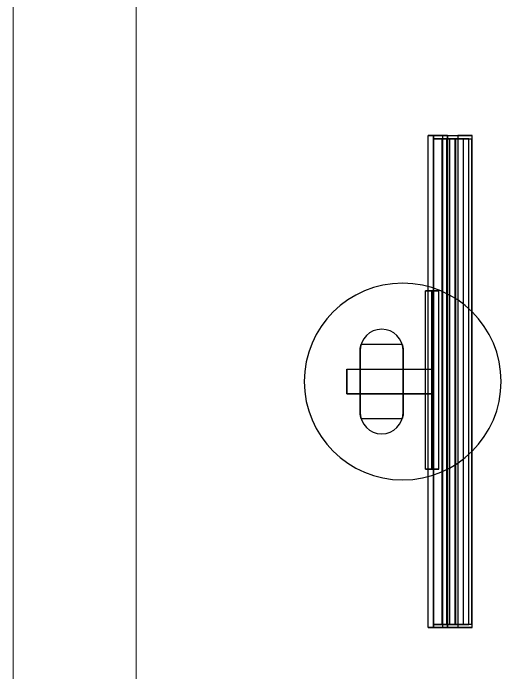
# Model space of a CAD drawing. Header units: metres. Extents: x -22 to 564, y 0 to 143.
# Drawn here: x 128.229 to 128.633, y 34.932 to 35.469 of the extents above; entities that cross this region are included whole.
import ezdxf
from ezdxf.enums import TextEntityAlignment as Align

# ---------------------------------------------------------------- set-up
doc = ezdxf.new("R2010")
doc.units = ezdxf.units.M
doc.layers.add('XREF 1N NEURO-ONCOLOGIA$0$MOBILIARIO', color=161, linetype='Continuous')
doc.layers.add('XREF 1N NEURO-ONCOLOGIA$0$TEX-MOB', color=4, linetype='Continuous')
doc.layers.add('XREF 1N NEURO-ONCOLOGIA$0$MUROS DE TABLAROCA', color=150, linetype='Continuous', lineweight=13)
doc.styles.add('XREF 1N NEURO-ONCOLOGIA$0$HANDLET', font='romans.shx')

# ---------------------------------------------------------------- blocks, each defined once
blk = doc.blocks.new('XREF 1N NEURO-ONCOLOGIA$0$A$Cd2568b7d')
for p, q in [((-0.01, 0), (0.01, 0)), ((0.01, 0), (-0.01, 0)), ((-0.01, 0), (-0.01, 0)), ((-0.01, -0.06939), (-0.01, 0)), ((-0.01, 0), (-0.01, -0.06939)), ((0.01, 0), (0.01, 0)), ((0.01, 0), (0.01, -0.06939)), ((0.01, 0), (0.01, -0.06939)), ((-0.03, -0.01152), (-0.03, -0.04506)), ((0.025, -0.01079), (-0.025, -0.01079)), ((-0.025, -0.01079), (0.025, -0.01079)), ((-0.02, -0.01079), (-0.025, -0.01079)), ((-0.025, -0.01079), (-0.02, -0.01079)), ((0.02, -0.01079), (-0.02, -0.01079)), ((-0.02, -0.01079), (0.02, -0.01079)), ((0.025, -0.01079), (0.02, -0.01079)), ((0.02, -0.01079), (0.025, -0.01079)), ((0.03, -0.04506), (0.03, -0.01152)), ((-0.025, -0.04579), (0.025, -0.04579)), ((0.025, -0.04579), (-0.025, -0.04579)), ((-0.025, -0.04579), (-0.02, -0.04579)), ((-0.02, -0.04579), (-0.025, -0.04579)), ((-0.02, -0.04579), (0.02, -0.04579)), ((0.02, -0.04579), (-0.02, -0.04579)), ((0.02, -0.04579), (0.025, -0.04579)), ((0.025, -0.04579), (0.02, -0.04579)), ((-0.07132, -0.06383), (0.07368, -0.06383)), ((-0.07132, -0.06889), (-0.07132, -0.06383)), ((-0.07132, -0.06383), (-0.07132, -0.06964)), ((0.07368, -0.06383), (0.07368, -0.06889)), ((0.07368, -0.06964), (0.07368, -0.06383)), ((-0.2, -0.07766), (-0.2, -0.06615)), ((-0.2, -0.06615), (0.2, -0.06615)), ((-0.2, -0.06615), (-0.2, -0.07033)), ((0.07368, -0.06889), (-0.07132, -0.06889)), ((-0.07132, -0.0747), (-0.07132, -0.06889)), ((-0.07132, -0.06964), (-0.07132, -0.0747)), ((0.07368, -0.06964), (-0.07132, -0.06964)), ((-0.01, -0.06939), (-0.01, -0.06939)), ((-0.01, -0.06939), (0.01, -0.06939)), ((0.01, -0.06939), (-0.01, -0.06939)), ((0.01, -0.06939), (0.01, -0.06939)), ((0.07368, -0.06889), (0.07368, -0.0747)), ((0.07368, -0.0747), (0.07368, -0.06964)), ((0.2, -0.06615), (0.2, -0.07766)), ((0.2, -0.07033), (0.2, -0.06615)), ((0.2, -0.07033), (-0.2, -0.07033)), ((-0.2, -0.07033), (-0.2, -0.08185)), ((-0.2, -0.08185), (-0.2, -0.07033)), ((-0.2, -0.07033), (0.2, -0.07033)), ((-0.2, -0.07033), (-0.2, -0.09032)), ((-0.1975, -0.08132), (-0.1975, -0.07042)), ((-0.1975, -0.07042), (0.1975, -0.07042)), ((-0.1975, -0.07042), (-0.1975, -0.07708)), ((0.1975, -0.07042), (-0.1975, -0.07042)), ((-0.1975, -0.07042), (-0.1975, -0.08132)), ((-0.1975, -0.07042), (-0.1975, -0.09041)), ((-0.07132, -0.0747), (0.07368, -0.0747)), ((0.1975, -0.07042), (0.1975, -0.08132)), ((0.1975, -0.07708), (0.1975, -0.07042)), ((0.1975, -0.08132), (0.1975, -0.07042)), ((0.1975, -0.07042), (0.1975, -0.09041)), ((0.2, -0.08185), (0.2, -0.07033)), ((0.2, -0.07033), (0.2, -0.08185)), ((0.2, -0.07033), (0.2, -0.09032)), ((0.2, -0.07766), (-0.2, -0.07766)), ((-0.2, -0.07766), (-0.2, -0.08185)), ((0.1975, -0.07708), (-0.1975, -0.07708)), ((-0.1975, -0.07708), (-0.1975, -0.08799)), ((0.1975, -0.08799), (0.1975, -0.07708)), ((0.2, -0.08185), (0.2, -0.07766)), ((-0.2, -0.08185), (0.2, -0.08185)), ((0.2, -0.08185), (-0.2, -0.08185)), ((-0.2, -0.10184), (-0.2, -0.08185)), ((0.1975, -0.08132), (-0.1975, -0.08132)), ((-0.1975, -0.08132), (-0.1975, -0.08799)), ((-0.1975, -0.08132), (0.1975, -0.08132)), ((-0.1975, -0.10131), (-0.1975, -0.08132)), ((-0.1975, -0.09465), (-0.1975, -0.08374)), ((-0.1975, -0.08374), (0.1975, -0.08374)), ((-0.1975, -0.08374), (-0.1975, -0.08829)), ((0.1975, -0.08132), (0.1975, -0.08799)), ((0.1975, -0.08132), (0.1975, -0.10131)), ((0.1975, -0.08374), (0.1975, -0.09465)), ((0.1975, -0.08829), (0.1975, -0.08374)), ((0.2, -0.08185), (0.2, -0.10184)), ((0.2, -0.09032), (-0.2, -0.09032)), ((-0.2, -0.09032), (-0.2, -0.10184)), ((-0.1975, -0.08799), (0.1975, -0.08799)), ((0.1975, -0.08829), (-0.1975, -0.08829)), ((-0.1975, -0.08829), (-0.1975, -0.0992)), ((-0.1975, -0.10131), (-0.1975, -0.09041)), ((-0.1975, -0.09041), (0.1975, -0.09041)), ((0.1975, -0.0992), (0.1975, -0.08829)), ((0.1975, -0.09041), (0.1975, -0.10131)), ((0.2, -0.10184), (0.2, -0.09032)), ((0.1975, -0.09465), (-0.1975, -0.09465)), ((-0.1975, -0.09465), (-0.1975, -0.0992)), ((0.1975, -0.09465), (0.1975, -0.0992)), ((-0.2, -0.10184), (0.2, -0.10184)), ((-0.1975, -0.0992), (0.1975, -0.0992)), ((0.1975, -0.10131), (-0.1975, -0.10131))]:
    blk.add_line(p, q)
for centre, radius, start, end in [((0, -0.04538), 0.08, 0, 180), ((0, -0.04538), 0.08, 0, 180), ((-0.025, -0.02829), 0.0175, 90, 270), ((-0.025, -0.02829), 0.0175, 90, 270), ((0.025, -0.02829), 0.0175, 270, 90), ((0.025, -0.02829), 0.0175, 270, 90), ((0, -0.04538), 0.08, 180, 0), ((0, -0.04538), 0.08, 180, 0)]:
    blk.add_arc(centre, radius, start, end)
for points in [[(-0.025, -0.01079), (-0.02637, -0.01079), (-0.02808, -0.01103), (-0.02948, -0.01137), (-0.03007, -0.01154), (-0.02999, -0.01151), (-0.02906, -0.01125), (-0.02737, -0.01091), (-0.02585, -0.01079), (-0.025, -0.01079)], [(0.025, -0.01079), (0.02637, -0.01079), (0.02808, -0.01103), (0.02948, -0.01137), (0.03007, -0.01154), (0.02999, -0.01151), (0.02906, -0.01125), (0.02737, -0.01091), (0.02585, -0.01079), (0.025, -0.01079)], [(-0.025, -0.04579), (-0.02637, -0.04579), (-0.02808, -0.04555), (-0.02948, -0.04521), (-0.03007, -0.04504), (-0.02999, -0.04506), (-0.02906, -0.04533), (-0.02737, -0.04567), (-0.02585, -0.04579), (-0.025, -0.04579)], [(0.025, -0.04579), (0.02637, -0.04579), (0.02808, -0.04555), (0.02948, -0.04521), (0.03007, -0.04504), (0.02999, -0.04506), (0.02906, -0.04533), (0.02737, -0.04567), (0.02585, -0.04579), (0.025, -0.04579)]]:
    blk.add_open_spline(points, degree=3, knots=[0, 0, 0, 0, 0.222222, 0.333333, 0.444444, 0.583333, 0.722222, 0.861111, 1, 1, 1, 1])
blk = doc.blocks.new('XREF 1N NEURO-ONCOLOGIA')
at = {"layer": 'XREF 1N NEURO-ONCOLOGIA$0$MUROS DE TABLAROCA'}
for points in [[(1.07393, 16.18765), (3.48884, 16.18765)], [(1.17393, 16.08765), (3.48884, 16.08765), (3.48884, 14.90076)]]:
    blk.add_lwpolyline(points, dxfattribs=at)
at = {"layer": 'XREF 1N NEURO-ONCOLOGIA$0$MOBILIARIO'}
blk.add_blockref('XREF 1N NEURO-ONCOLOGIA$0$A$Cd2568b7d', (1.71824, 15.9164, 0), dxfattribs=at)
at = {"layer": 'XREF 1N NEURO-ONCOLOGIA$0$TEX-MOB', "style": 'XREF 1N NEURO-ONCOLOGIA$0$HANDLET'}
for p in [(1.70002, 4.58473, 0), (1.70735, 2.01378, 0)]:
    blk.add_attdef('234', text='', height=0.075, rotation=180, dxfattribs=at).set_placement(p, align=Align.MIDDLE_CENTER)

msp = doc.modelspace()

# ---------------------------------------------------------------- block references
at = {"rotation": 90}
msp.add_blockref('XREF 1N NEURO-ONCOLOGIA', (144.41686, 33.45112), dxfattribs=at)

doc.saveas('drawing.dxf')
